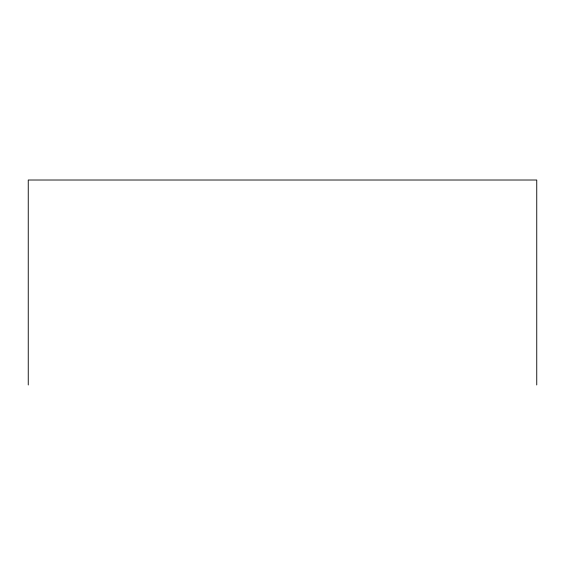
<?xml version="1.0" encoding="UTF-8"?>
<svg xmlns="http://www.w3.org/2000/svg" width="565" height="565" viewBox="0 0 565 565"><rect width="100%" height="100%" fill="white"/><g stroke="black" fill="none" stroke-linecap="round" stroke-linejoin="round"><path stroke-width="0.85" d="M536.75 384.984L536.75 180.016L28.25 180.016L28.25 384.984"/></g></svg>
